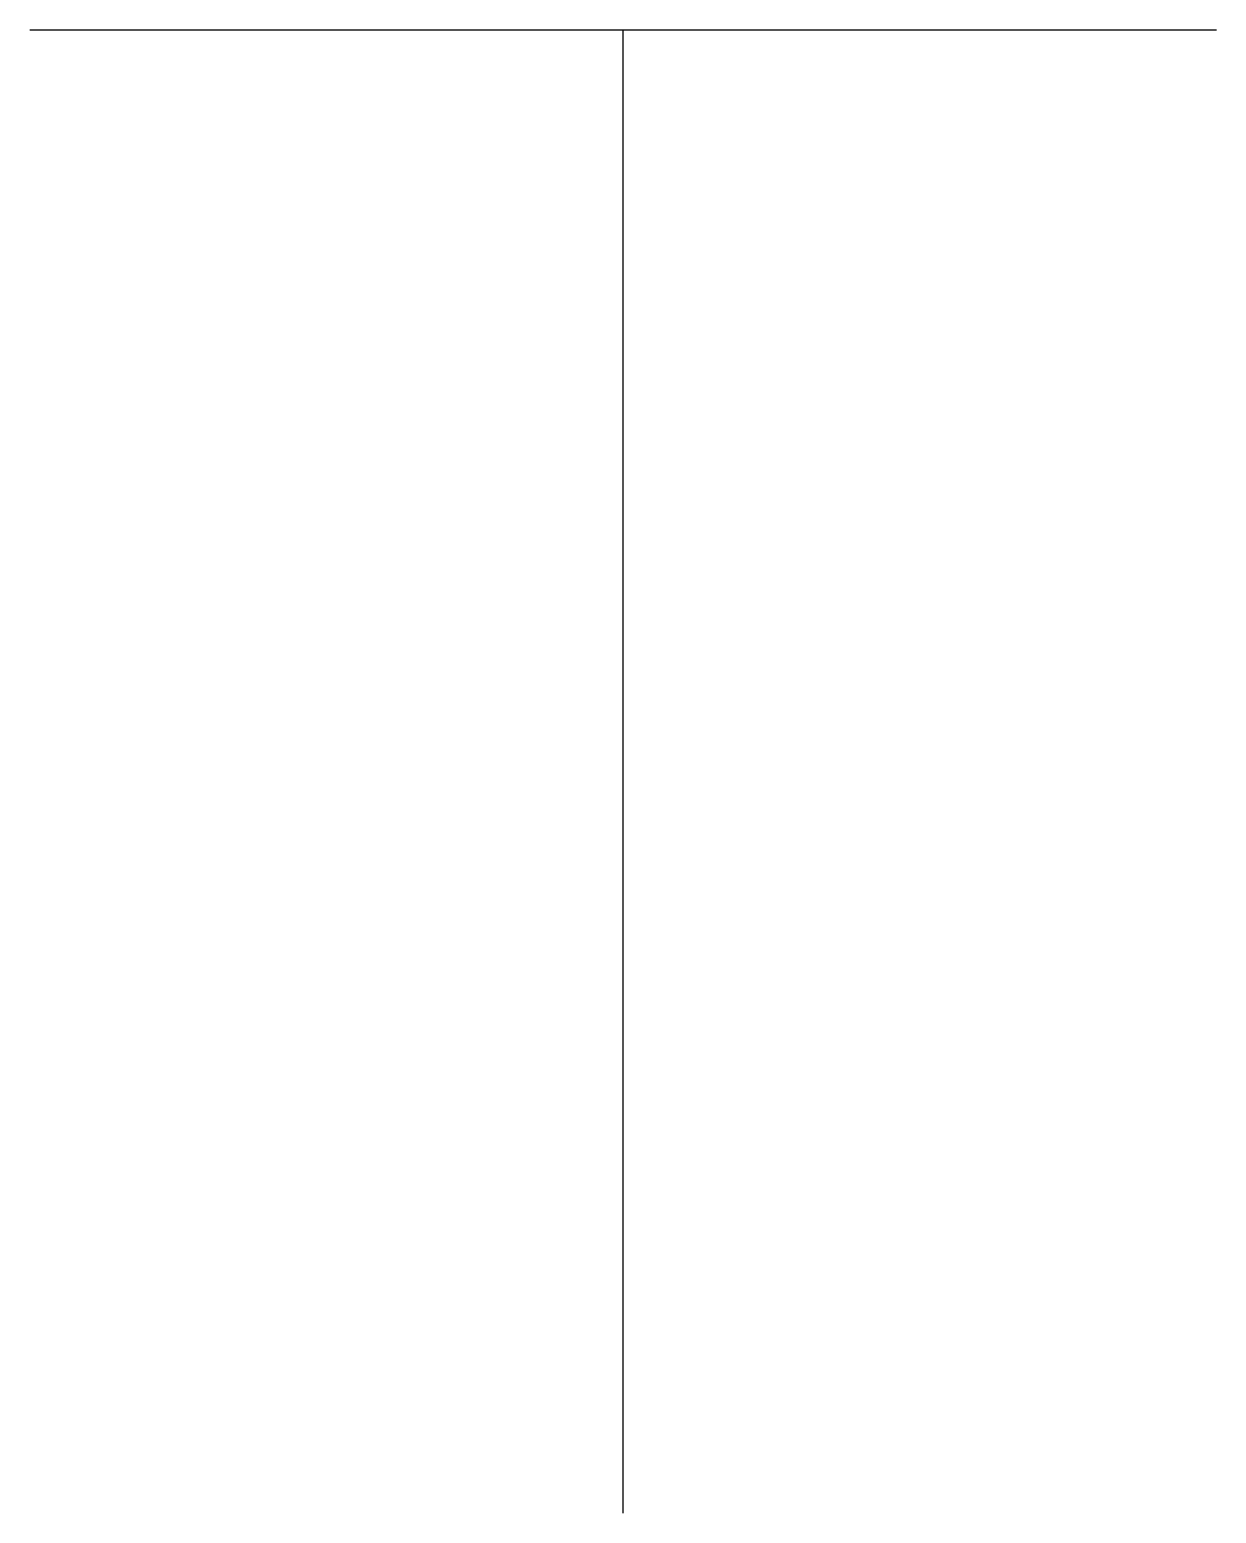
# Model space of a CAD drawing. Header units: millimetres. Extents: x -1.6 to 1.6, y 0 to 4.
import ezdxf

# ---------------------------------------------------------------- set-up
doc = ezdxf.new("R2010")
doc.units = ezdxf.units.MM

msp = doc.modelspace()

# ---------------------------------------------------------------- linework, layer by layer
at = {"color": 0, "linetype": 'Continuous', "lineweight": -2}
for p, q in [((-1.6, 4), (1.6, 4)), ((0, 0), (0, 4))]:
    msp.add_line(p, q, dxfattribs=at)

doc.saveas('drawing.dxf')
